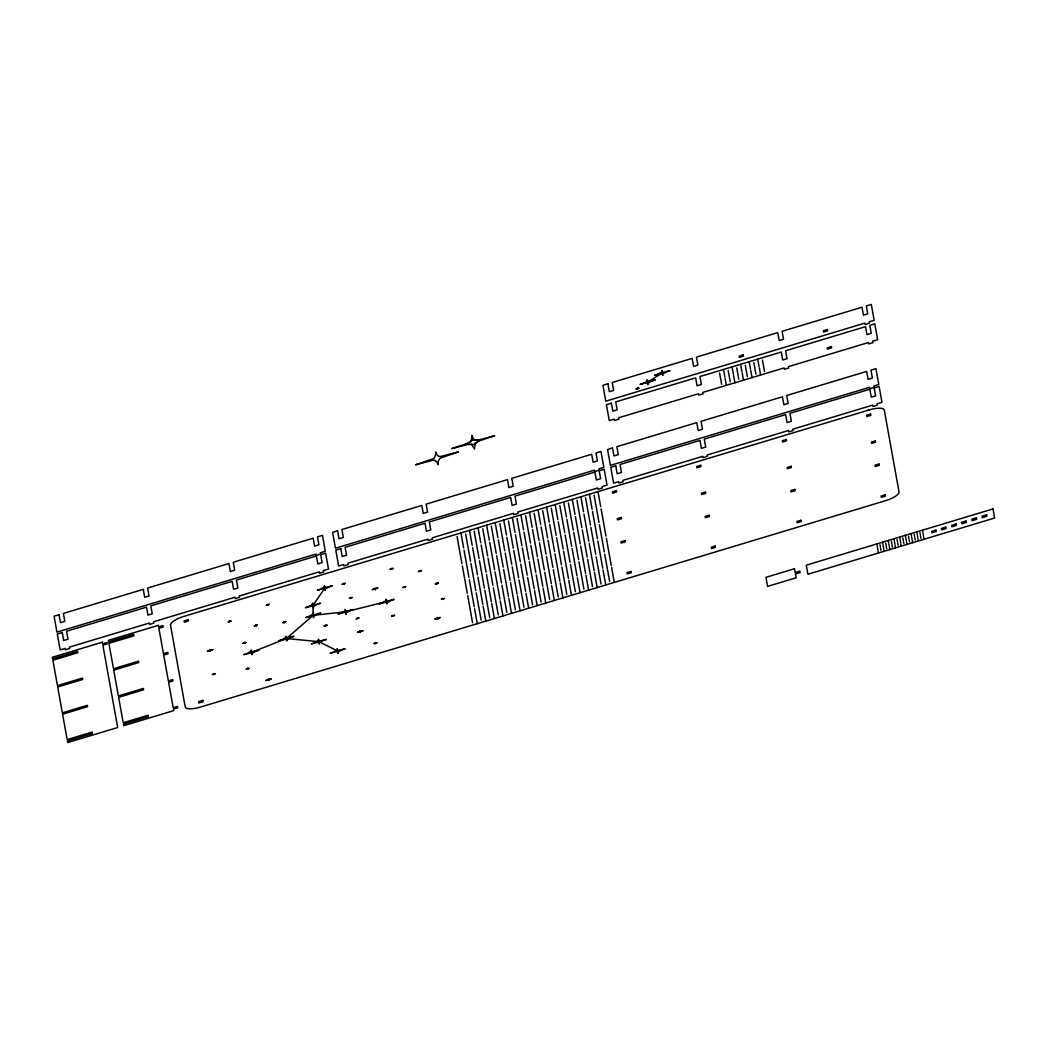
<?xml version="1.0" encoding="UTF-8"?>
<svg xmlns="http://www.w3.org/2000/svg" width="1047" height="1047" viewBox="0 0 1047 1047"><rect width="100%" height="100%" fill="white"/><g stroke="black" fill="none" stroke-linecap="round" stroke-linejoin="round"><path stroke-width="1.5" d="M346.086 612.848L350.418 610.362A34.459 10.575 -17.5 0 1 353.153 609.511A29.525 9.057 -17.5 0 1 349.266 610.61L346.492 611.095L345.484 610.231A34.459 10.575 -17.5 0 1 345.222 609.38A29.525 9.057 -17.5 0 1 345.235 610.676L340.89 613.176A34.459 10.575 -17.5 0 1 338.155 614.026A29.525 9.057 -17.5 0 1 342.042 612.927L344.816 612.443L345.824 613.32A34.459 10.575 -17.5 0 1 346.073 614.157M647.046 381.252L642.753 383.608A34.459 10.575 -17.5 0 1 640.018 384.458A29.525 9.057 -17.5 0 1 643.905 383.372L646.68 382.875L647.687 383.752A34.459 10.575 -17.5 0 1 647.936 384.589A29.525 9.057 -17.5 0 1 647.936 383.294L652.281 380.807A34.459 10.575 -17.5 0 1 655.016 379.956M661.966 371.855L657.634 374.342A34.459 10.575 -17.5 0 1 654.912 375.192M324.858 587.995L312.948 605.454L313.184 615.335L286.368 638.526L251.542 652.36M209.701 650.449L209.544 650.54A6.963 2.133 -17.5 0 1 207.568 651.208L207.385 651.286M268.32 679.608L268.176 679.699A7.525 2.303 -17.5 0 1 265.951 680.471M375.389 588.885L375.651 588.715A6.963 2.133 -17.5 0 1 377.587 588.061L377.771 587.995M360.495 631.642L360.77 631.472A7.525 2.303 -17.5 0 1 362.89 630.765M437.882 618.371L438.143 618.201A6.963 2.133 -17.5 0 1 440.08 617.547L440.264 617.481M647.517 382.207L662.398 372.941M636.053 388.987L636.249 388.934A3.586 1.099 -17.5 0 1 637.243 388.673M390.073 569.293L390.269 569.228A3.586 1.099 -17.5 0 1 391.264 568.966M391.866 568.704A3.586 1.099 -17.5 0 0 392.874 568.429L393.07 568.39M345.065 583.375L344.973 583.401A3.586 1.099 -17.5 0 1 343.966 583.663A3.874 1.191 -17.5 0 1 345.065 583.388L345.17 583.349M229.777 621.355A3.586 1.099 -17.5 0 0 230.772 621.093L230.981 621.041M418.46 571.505L418.656 571.453A3.586 1.099 -17.5 0 1 419.664 571.191M372.379 589.618L372.732 589.513A6.452 1.976 -17.5 0 1 374.525 589.042L374.8 589.055M254.29 625.975L254.486 625.923A3.586 1.099 -17.5 0 1 255.481 625.661A3.874 1.191 -17.5 0 1 254.382 625.936M257.287 625.072L257.182 625.111A3.874 1.191 -17.5 0 0 256.096 625.478A3.586 1.099 -17.5 0 0 257.091 625.124M351.033 597.811A3.586 1.099 -17.5 0 0 352.028 597.536L352.224 597.484M282.86 622.69L283.056 622.625A3.586 1.099 -17.5 0 1 284.064 622.363A3.874 1.191 -17.5 0 1 282.965 622.651M402.951 587.472L403.147 587.406A3.586 1.099 -17.5 0 1 404.142 587.158A3.874 1.191 -17.5 0 1 403.043 587.432M212.79 649.65L212.436 649.755A6.452 1.976 -17.5 0 1 210.63 650.226L210.382 650.226M438.313 583.035L438.209 583.061A3.586 1.099 -17.5 0 1 437.214 583.323A3.874 1.191 -17.5 0 1 438.313 583.048L438.405 583.009M242.93 643.329L243.126 643.264A3.586 1.099 -17.5 0 1 244.134 643.015M324.099 626.054L324.295 625.988A3.586 1.099 -17.5 0 1 325.303 625.726M325.905 625.465A3.586 1.099 -17.5 0 0 326.9 625.203L327.096 625.151M357.734 618.345A3.874 1.191 -17.5 0 1 358.82 617.992L358.912 617.952M443.012 598.792A3.586 1.099 -17.5 0 0 444.007 598.531L444.203 598.478M393.384 615.741A3.874 1.191 -17.5 0 1 394.47 615.387L394.562 615.348M434.871 619.104L435.225 618.999A6.452 1.976 -17.5 0 1 437.018 618.528L437.293 618.541M375.729 643.067A3.874 1.191 -17.5 0 1 376.815 642.714L376.907 642.675M377.587 588.048L377.417 588.1A6.452 1.976 -17.5 0 1 375.611 588.571L375.35 588.558A6.963 2.133 -17.5 0 1 374.97 587.995L374.931 588.061A6.452 1.976 -17.5 0 1 374.813 588.702L374.525 588.872A6.963 2.133 -17.5 0 1 372.549 589.553M358.715 618.018L358.82 617.979A3.586 1.099 -17.5 0 1 357.721 618.267M394.366 615.4L394.47 615.374A3.586 1.099 -17.5 0 1 393.371 615.662M440.08 617.534L439.91 617.586A6.452 1.976 -17.5 0 1 438.117 618.057L437.842 618.044A7.525 2.303 -17.5 0 1 437.463 617.429M376.711 642.727L376.815 642.701A3.586 1.099 -17.5 0 1 375.716 642.989M386.579 601.632L345.654 611.775L313.184 615.335M359.919 631.799L359.631 631.812A7.525 2.303 -17.5 0 0 357.498 632.388M268.948 679.424L269.21 679.411A7.525 2.303 -17.5 0 0 271.343 678.849A7.525 2.303 -17.5 0 0 269.223 679.568L269.027 679.699A7.525 2.303 -17.5 0 0 268.857 680.511A7.525 2.303 -17.5 0 0 268.477 679.909L268.176 679.922A7.525 2.303 -17.5 0 0 265.964 680.498M286.368 638.526L318.851 641.654L337.658 651.012M286.538 640.07L285.53 639.193L282.755 639.691A29.525 9.057 -17.5 0 0 278.868 640.79A34.459 10.575 -17.5 0 0 281.604 639.926L285.923 637.44A29.525 9.057 -17.5 0 0 285.91 636.144A34.459 10.575 -17.5 0 0 286.184 636.982L287.205 637.859L289.98 637.361A29.525 9.057 -17.5 0 0 293.854 636.262A34.459 10.575 -17.5 0 0 291.131 637.126L286.799 639.612A29.525 9.057 -17.5 0 0 286.813 640.895A34.459 10.575 -17.5 0 0 286.538 640.07M420.056 571.531L420.043 571.505A3.586 1.099 -17.5 0 1 420.056 571.269M404.364 586.542L404.364 586.608A3.586 1.099 -17.5 0 1 404.351 586.804M375.219 589.605L375.232 589.67A6.452 1.976 -17.5 0 1 375.323 588.911M360.037 630.7L360.05 630.817A6.452 1.976 -17.5 0 1 359.932 631.446L359.645 631.629A7.525 2.303 -17.5 0 1 357.498 632.349M360.338 632.414L360.338 632.362A6.452 1.976 -17.5 0 1 360.443 631.668M343.756 584.278L343.743 584.252A3.586 1.099 -17.5 0 1 343.756 584.017M255.874 626.001L255.861 625.975A3.586 1.099 -17.5 0 1 255.874 625.74M247.668 669.19L247.655 669.164A3.586 1.099 -17.5 0 1 247.668 668.928M229.385 621.015L229.398 621.08A3.874 1.191 -17.5 0 0 229.45 621.185M229.555 621.944L229.568 621.97A3.874 1.191 -17.5 0 0 229.502 621.8A3.586 1.099 -17.5 0 1 229.568 621.709M213.837 673.601L213.85 673.653A3.586 1.099 -17.5 0 1 213.837 673.849M922.486 530.175L922.891 532.426M923.101 533.564L923.506 535.815M923.716 536.993L924.121 539.244M919.933 532.727L920.339 534.978M920.549 536.116L920.954 538.367M916.779 531.889L917.185 534.14M917.394 535.279L917.787 537.53M918.01 538.721L918.415 540.959M914.227 534.441L914.633 536.692M914.842 537.844L915.248 540.095M911.073 533.617L911.466 535.855M911.675 537.006L912.081 539.257M912.29 540.435L912.696 542.686M908.521 536.169L908.927 538.42M909.123 539.558L909.529 541.809M905.354 535.331L905.76 537.582M905.969 538.721L906.375 540.972M906.584 542.15L906.99 544.401M902.802 537.883L903.208 540.134M903.417 541.286L903.823 543.537M899.648 537.046L900.054 539.297M900.263 540.448L900.656 542.699M900.878 543.877L901.284 546.128M897.096 539.611L897.501 541.862M897.711 543L898.117 545.251M893.942 538.773L894.347 541.024M894.544 542.163L894.949 544.414M895.159 545.592L895.565 547.843M891.39 541.325L891.795 543.576M891.992 544.728L892.397 546.979M888.222 540.488L888.628 542.739M888.838 543.89L889.243 546.141M889.453 547.319L889.858 549.57M885.67 543.053L886.076 545.304M886.286 546.442L886.691 548.693M882.516 542.215L882.922 544.466M883.131 545.605L883.537 547.856M883.747 549.034L884.152 551.285M879.964 544.767L880.37 547.018M880.579 548.157L880.985 550.408M876.81 543.93L877.216 546.181M877.412 547.332L877.818 549.57M878.027 550.761L878.433 553.012M762.438 360.116L764.48 371.463M757.74 359.134L759.049 366.398M759.297 367.759L760.606 375.022M753.866 362.694L755.908 374.041M749.181 361.712L750.49 368.976M750.725 370.337L752.034 377.601M745.307 365.272L747.349 376.619M740.609 364.291L741.917 371.554M742.166 372.915L743.475 380.179M736.735 367.85L738.776 379.197M732.049 366.882L733.358 374.145M733.594 375.493L734.902 382.757M728.175 370.429L730.217 381.775M723.477 369.46L724.786 376.724M725.034 378.072L726.343 385.348M719.603 373.02L721.645 384.354M597.981 491.645L600.677 506.617M601.083 508.894L605.977 536.116M606.383 538.38L611.291 565.616M611.618 567.422L614.314 582.394M594.107 495.205L599.002 522.427M599.408 524.704L604.315 551.926M604.721 554.19L609.616 581.425M589.409 494.223L592.105 509.195M592.51 511.473L597.418 538.695M597.824 540.959L602.719 568.194M603.046 570L605.742 584.985M585.535 497.783L590.443 525.018M590.848 527.282L595.743 554.504M596.149 556.782L601.057 584.004M580.849 496.802L583.545 511.787M583.951 514.051L588.846 541.273M589.252 543.55L594.159 570.772M594.487 572.591L597.183 587.563M576.976 500.361L581.87 527.596M582.276 529.861L587.184 557.083M587.589 559.36L592.484 586.582M572.277 499.393L574.973 514.365M575.379 516.629L580.287 543.851M580.692 546.128L585.587 573.35M585.914 575.169L588.61 590.142M568.403 502.953L573.311 530.175M573.717 532.439L578.611 559.661M579.017 561.938L583.925 589.16M563.718 501.971L566.414 516.943M566.82 519.207L571.714 546.442M572.133 548.707L577.028 575.929M577.355 577.748L580.051 592.72M559.844 505.531L564.739 532.753M565.144 535.017L570.052 562.252M570.458 564.516L575.353 591.738M555.146 504.549L557.842 519.521M558.26 521.786L563.155 549.021M563.561 551.285L568.456 578.507M568.783 580.326L571.479 595.298M551.272 508.109L556.179 535.331M556.585 537.608L561.48 564.83M561.886 567.094L566.793 594.316M546.586 507.128L549.282 522.1M549.688 524.377L554.583 551.599M555.002 553.863L559.896 581.098M560.224 582.904L562.92 597.876M542.712 510.687L547.607 537.909M548.013 540.187L552.921 567.409M553.326 569.673L558.221 596.908M538.027 509.706L540.71 524.678M541.129 526.955L546.024 554.177M546.429 556.441L551.324 583.676M551.651 585.482L554.347 600.468M534.14 513.266L539.048 540.501M539.454 542.765L544.348 569.987M544.754 572.264L549.662 599.486M529.455 512.284L532.151 527.269M532.557 529.533L537.451 556.755M537.87 559.033L542.765 586.255M543.092 588.074L545.788 603.046M525.581 515.844L530.476 543.079M530.881 545.343L535.789 572.565M536.195 574.842L541.09 602.064M520.896 514.875L523.579 529.847M523.997 532.112L528.892 559.334M529.298 561.611L534.192 588.833M534.52 590.652L537.216 605.624M517.022 518.435L521.916 545.657M522.322 547.921L527.217 575.143M527.623 577.421L532.53 604.643M512.323 517.454L515.019 532.426M515.425 534.69L520.32 561.925M520.739 564.189L525.633 591.411M525.96 593.23L528.656 608.202M508.449 521.013L513.344 548.235M513.763 550.5L518.658 577.735M519.063 579.999L523.958 607.221M503.764 520.032L506.447 535.004M506.866 537.268L511.761 564.503M512.166 566.767L517.061 593.989M517.388 595.808L520.084 610.781M499.89 523.592L504.785 550.814M505.191 553.091L510.085 580.313M510.504 582.577L515.399 609.799M495.192 522.61L497.888 537.582M498.293 539.859L503.188 567.081M503.607 569.346L508.502 596.581M508.829 598.387L511.525 613.359M491.318 526.17L496.213 553.392M496.631 555.669L501.526 582.891M501.932 585.155L506.827 612.39M486.633 525.188L489.329 540.16M489.734 542.438L494.629 569.66M495.035 571.924L499.929 599.159M500.257 600.965L502.953 615.95M482.759 528.748L487.653 555.983M488.059 558.247L492.954 585.469M493.373 587.747L498.267 614.969M478.06 527.767L480.756 542.752M481.162 545.016L486.07 572.238M486.475 574.515L491.37 601.737M491.697 603.556L494.393 618.528M474.186 531.326L479.081 558.561M479.5 560.826L484.395 588.048M484.8 590.325L489.695 617.547M469.501 530.358L472.197 545.33M472.603 547.594L477.497 574.816M477.903 577.093L482.811 604.315M483.125 606.134L485.821 621.107M465.627 533.918L470.522 561.14M470.928 563.404L475.822 590.626M476.241 592.903L481.136 620.125M460.929 532.936L463.625 547.908M464.03 550.172L468.938 577.407M469.344 579.672L474.239 606.894M474.566 608.713L477.262 623.685M457.055 536.496L461.949 563.718M462.368 565.982L467.263 593.217M467.669 595.481L472.563 622.703M391.486 568.416L391.486 568.39A3.874 1.191 -17.5 0 0 391.539 568.521A3.586 1.099 -17.5 0 1 391.473 568.613M325.525 625.19L325.525 625.151A3.874 1.191 -17.5 0 0 325.578 625.281A3.586 1.099 -17.5 0 1 325.512 625.386M437.777 619.13A7.525 2.303 -17.5 0 1 437.803 618.411M437.358 617.455A7.525 2.303 -17.5 0 1 437.319 618.175L437.018 618.358A6.963 2.133 -17.5 0 1 435.042 619.039M437.384 618.528A7.525 2.303 -17.5 0 1 437.672 619.17M362.877 630.726A7.525 2.303 -17.5 0 1 360.731 631.328L360.469 631.315A6.963 2.133 -17.5 0 1 360.089 630.752M359.998 631.799A6.963 2.133 -17.5 0 1 360.286 632.375M268.83 679.438A7.525 2.303 -17.5 0 1 268.542 678.796M268.451 678.836A7.525 2.303 -17.5 0 1 268.412 679.555M325.918 625.543A3.874 1.191 -17.5 0 1 327.004 625.19M325.29 625.648A3.874 1.191 -17.5 0 1 324.204 626.014M325.63 625.91A3.874 1.191 -17.5 0 1 325.656 626.054L325.682 626.08A3.586 1.099 -17.5 0 1 325.696 625.818M436.887 583.14A3.874 1.191 -17.5 0 1 436.861 583.009L436.835 583.048A3.586 1.099 -17.5 0 1 436.821 583.244M247.262 668.771A4.175 1.283 -17.5 0 1 246.084 669.164A4.175 1.283 -17.5 0 1 247.275 668.85M419.651 571.112A3.874 1.191 -17.5 0 1 418.564 571.466M375.376 642.806A4.175 1.283 -17.5 0 1 375.35 642.636A4.175 1.283 -17.5 0 1 375.323 642.91M393.044 615.492A3.874 1.191 -17.5 0 1 393.018 615.348L392.991 615.387A3.586 1.099 -17.5 0 1 392.978 615.584M391.251 568.887A3.874 1.191 -17.5 0 1 390.165 569.254M391.591 569.149A3.874 1.191 -17.5 0 1 391.617 569.293L391.657 569.306A3.586 1.099 -17.5 0 1 391.657 569.058M391.879 568.783A3.874 1.191 -17.5 0 1 392.965 568.416M244.056 654.624A34.459 10.575 -17.5 0 0 246.778 653.76L251.11 651.273A29.525 9.057 -17.5 0 0 251.097 649.991A34.459 10.575 -17.5 0 0 251.372 650.815L252.379 651.692L255.167 651.195A29.525 9.057 -17.5 0 0 259.041 650.095A34.459 10.575 -17.5 0 0 256.319 650.959L251.987 653.446A29.525 9.057 -17.5 0 0 252 654.741A34.459 10.575 -17.5 0 0 251.725 653.904L250.626 653.027L247.93 653.524A29.525 9.057 -17.5 0 0 244.056 654.624M661.979 371.855A29.525 9.057 -17.5 0 0 661.953 370.559A34.459 10.575 -17.5 0 0 662.228 371.397L663.235 372.261L666.023 371.777A29.525 9.057 -17.5 0 0 669.897 370.677A34.459 10.575 -17.5 0 0 667.175 371.541L662.882 373.897A29.525 9.057 -17.5 0 0 662.856 375.31A34.459 10.575 -17.5 0 0 662.581 374.486L661.482 373.609L658.785 374.106A29.525 9.057 -17.5 0 0 654.912 375.206M637.845 388.398A3.586 1.099 -17.5 0 0 638.84 388.136L639.05 388.084A3.874 1.191 -17.5 0 0 637.859 388.476M637.518 388.228A4.175 1.283 -17.5 0 1 637.492 388.057M637.427 388.071A4.175 1.283 -17.5 0 1 637.453 388.319M637.23 388.594A3.874 1.191 -17.5 0 1 636.144 388.947M637.571 388.843A4.175 1.283 -17.5 0 1 637.597 389.026M637.662 389A4.175 1.283 -17.5 0 1 637.636 388.751M655.016 379.943A29.525 9.057 -17.5 0 1 651.129 381.043L648.355 381.54L647.347 380.663A34.459 10.575 -17.5 0 1 647.098 379.825A29.525 9.057 -17.5 0 1 647.098 381.121M346.099 614.144A29.525 9.057 -17.5 0 1 346.073 612.861M404.757 586.961A3.874 1.191 -17.5 0 1 405.843 586.608L405.752 586.621A3.586 1.099 -17.5 0 1 404.744 586.883M404.469 587.328A3.874 1.191 -17.5 0 1 404.495 587.472L404.535 587.498A3.586 1.099 -17.5 0 1 404.535 587.236M343.638 583.493A3.874 1.191 -17.5 0 1 343.612 583.349L343.586 583.388A3.586 1.099 -17.5 0 1 343.573 583.585M229.385 621.08A3.586 1.099 -17.5 0 1 229.385 621.277M229.162 621.552A3.874 1.191 -17.5 0 1 228.076 621.905L228.167 621.892A3.586 1.099 -17.5 0 1 229.175 621.63M229.79 621.434A3.874 1.191 -17.5 0 1 230.877 621.08M443.025 598.871A3.874 1.191 -17.5 0 1 444.111 598.518M442.672 598.622A4.175 1.283 -17.5 0 1 442.645 598.452M442.593 598.465A4.175 1.283 -17.5 0 1 442.619 598.714M442.384 598.989A3.874 1.191 -17.5 0 1 441.31 599.342A3.586 1.099 -17.5 0 1 442.41 599.067M442.737 599.237A4.175 1.283 -17.5 0 1 442.763 599.421M442.816 599.394A4.175 1.283 -17.5 0 1 442.789 599.146M244.37 642.387A4.175 1.283 -17.5 0 0 244.409 642.57A4.175 1.283 -17.5 0 0 244.317 642.413M244.121 642.937A3.874 1.191 -17.5 0 1 243.035 643.29M244.461 643.185A4.175 1.283 -17.5 0 1 244.488 643.355M244.553 643.342A4.175 1.283 -17.5 0 1 244.514 643.094M351.046 597.889A3.874 1.191 -17.5 0 1 352.119 597.523M350.693 597.628A4.175 1.283 -17.5 0 1 350.666 597.457M350.614 597.471A4.175 1.283 -17.5 0 1 350.64 597.719M350.405 597.994A3.874 1.191 -17.5 0 1 349.332 598.347L349.423 598.334A3.586 1.099 -17.5 0 1 350.418 598.073M350.758 598.243A4.175 1.283 -17.5 0 1 350.784 598.426M350.837 598.4A4.175 1.283 -17.5 0 1 350.81 598.151M357.393 618.096A3.874 1.191 -17.5 0 1 357.367 617.952L357.341 617.992A3.586 1.099 -17.5 0 1 357.328 618.188M357.106 618.463A3.874 1.191 -17.5 0 1 356.019 618.816L356.111 618.803A3.586 1.099 -17.5 0 1 357.119 618.541M357.446 618.712A3.874 1.191 -17.5 0 1 357.472 618.856L357.498 618.882A3.586 1.099 -17.5 0 1 357.511 618.62M267.652 604.472A3.874 1.191 -17.5 0 1 267.626 604.328L267.6 604.368A3.586 1.099 -17.5 0 1 267.587 604.564M267.365 604.839A4.175 1.283 -17.5 0 1 266.174 605.218A4.175 1.283 -17.5 0 1 267.378 604.904M267.705 605.087A3.874 1.191 -17.5 0 1 267.731 605.231L267.757 605.192A3.586 1.099 -17.5 0 1 267.77 604.996M212.606 649.729A6.963 2.133 -17.5 0 0 210.656 650.37L210.421 650.527A7.525 2.303 -17.5 0 0 210.29 651.313A7.525 2.303 -17.5 0 0 209.91 650.711L209.609 650.711A6.452 1.976 -17.5 0 0 207.738 651.195M210.264 650.226A7.525 2.303 -17.5 0 1 209.976 649.598M209.884 649.624A7.525 2.303 -17.5 0 1 209.845 650.357M374.878 589.055A6.963 2.133 -17.5 0 1 375.166 589.618M284.391 622.546A4.175 1.283 -17.5 0 1 284.418 622.716M284.483 622.703A4.175 1.283 -17.5 0 1 284.457 622.455M435.932 453.299L434.623 457.552A4.476 1.374 -17.5 0 1 432.346 459.044L415.567 464.803L432.581 460.379A4.476 1.374 -17.5 0 1 435.146 460.418C441.546 466.19 435.408 466.242 439.321 459.149A4.476 1.374 -17.5 0 1 441.612 457.657L458.39 451.898L441.363 456.322A4.476 1.374 -17.5 0 1 438.811 456.283C436.442 456.23 435.434 449.385 435.932 453.299M472.158 437.005L470.718 441.559L466.072 444.334L471.726 444.412L474.435 448.98L475.299 443.339L480.351 440.028L475.233 440.198L473.323 438.745L471.988 435.369L472.158 437.005M472.799 439.91L467.76 443.221L451.794 448.626L467.957 444.36L473.624 444.452L478.662 441.127L494.629 435.722L478.466 440.002L472.799 439.91M312.516 604.381L308.184 606.854A34.459 10.575 -17.5 0 1 305.449 607.718A29.525 9.057 -17.5 0 1 309.336 606.619L312.111 606.134L313.118 606.998A34.459 10.575 -17.5 0 1 313.367 607.836A29.525 9.057 -17.5 0 1 313.367 606.553L317.712 604.054A34.459 10.575 -17.5 0 1 320.447 603.203A29.525 9.057 -17.5 0 1 316.56 604.302L313.786 604.786L312.844 604.027A34.459 10.575 -17.5 0 1 312.53 603.072A29.525 9.057 -17.5 0 1 312.53 604.368M312.739 614.249L308.42 616.735A34.459 10.575 -17.5 0 1 305.685 617.586A29.525 9.057 -17.5 0 1 309.572 616.487L312.346 616.002L313.354 616.879A34.459 10.575 -17.5 0 1 313.603 617.717A29.525 9.057 -17.5 0 1 313.603 616.421L317.948 613.935A34.459 10.575 -17.5 0 1 320.683 613.071A29.525 9.057 -17.5 0 1 316.796 614.17L314.1 614.668L313.014 613.791A34.459 10.575 -17.5 0 1 312.765 612.953A29.525 9.057 -17.5 0 1 312.765 614.249M324.413 586.922L320.094 589.396A34.459 10.575 -17.5 0 1 317.359 590.259A29.525 9.057 -17.5 0 1 321.246 589.16L324.02 588.676L325.028 589.54A34.459 10.575 -17.5 0 1 325.277 590.377A29.525 9.057 -17.5 0 1 325.277 589.081L329.622 586.595A34.459 10.575 -17.5 0 1 332.357 585.744A29.525 9.057 -17.5 0 1 328.47 586.844L325.774 587.341L324.688 586.451A34.459 10.575 -17.5 0 1 324.439 585.613A29.525 9.057 -17.5 0 1 324.439 586.909M318.406 640.568L314.087 643.054A34.459 10.575 -17.5 0 1 311.352 643.905A29.525 9.057 -17.5 0 1 315.239 642.819L318.013 642.321L319.021 643.198A34.459 10.575 -17.5 0 1 319.27 644.036A29.525 9.057 -17.5 0 1 319.27 642.74L323.615 640.254A34.459 10.575 -17.5 0 1 326.35 639.403A29.525 9.057 -17.5 0 1 322.463 640.489L319.688 640.986L318.681 640.11A34.459 10.575 -17.5 0 1 318.432 639.272A29.525 9.057 -17.5 0 1 318.432 640.568M337.226 649.925L332.894 652.412A34.459 10.575 -17.5 0 1 330.171 653.263A29.525 9.057 -17.5 0 1 334.045 652.163L336.833 651.679L337.828 652.556A34.459 10.575 -17.5 0 1 338.089 653.393A29.525 9.057 -17.5 0 1 338.076 652.098L342.434 649.611A34.459 10.575 -17.5 0 1 345.157 648.76A29.525 9.057 -17.5 0 1 341.27 649.847L338.495 650.344L337.487 649.467A34.459 10.575 -17.5 0 1 337.239 648.63A29.525 9.057 -17.5 0 1 337.239 649.925M386.147 600.559L381.815 603.033A34.459 10.575 -17.5 0 1 379.079 603.897A29.525 9.057 -17.5 0 1 382.966 602.797L385.741 602.313L386.749 603.177A34.459 10.575 -17.5 0 1 386.997 604.027A29.525 9.057 -17.5 0 1 386.997 602.732L391.342 600.232A34.459 10.575 -17.5 0 1 394.078 599.381A29.525 9.057 -17.5 0 1 390.191 600.481L387.416 600.965L386.408 600.088A34.459 10.575 -17.5 0 1 386.16 599.25A29.525 9.057 -17.5 0 1 386.16 600.546M342.264 584.226L342.173 584.252A3.874 1.191 -17.5 0 0 343.351 583.86A3.586 1.099 -17.5 0 0 342.369 584.2L342.264 584.226M421.47 570.602L421.274 570.667A3.586 1.099 -17.5 0 1 420.266 570.929A3.874 1.191 -17.5 0 1 421.365 570.641M285.857 621.787L285.661 621.839A3.586 1.099 -17.5 0 1 284.666 622.101A3.874 1.191 -17.5 0 1 285.766 621.826M435.513 583.873L435.408 583.912A3.874 1.191 -17.5 0 0 436.599 583.506A3.586 1.099 -17.5 0 0 435.617 583.86L435.513 583.873M245.927 642.426L245.731 642.478A3.586 1.099 -17.5 0 1 244.736 642.74A3.874 1.191 -17.5 0 1 245.836 642.465M391.67 616.225L391.565 616.251A3.874 1.191 -17.5 0 0 392.756 615.858A3.586 1.099 -17.5 0 0 391.761 616.199L391.67 616.225M374.015 643.539L373.91 643.578A3.874 1.191 -17.5 0 0 375.088 643.172A3.586 1.099 -17.5 0 0 374.106 643.525L374.015 643.539M607.901 383.778L602.915 385.283L605.781 401.171L864.874 323.117L865.123 324.478L869.429 323.183L869.18 321.809L874.166 320.317L871.3 304.428L866.327 305.933L867.754 313.878L863.448 315.173L862.008 307.229L782.096 331.297L783.522 339.241L779.217 340.55L777.79 332.606L696.438 357.106L697.865 365.05L693.559 366.345L692.132 358.401L612.22 382.482L613.647 390.426L609.328 391.722L607.901 383.778M743.134 354.92L739.143 356.124L739.365 357.393L743.37 356.189L743.134 354.92M827.366 329.543L823.374 330.747L823.596 332.03L827.601 330.826L827.366 329.543M611.396 403.226L606.422 404.718L609.275 420.606L614.262 419.101L614.51 420.475L618.816 419.18L618.568 417.805L698.493 393.737L698.729 395.099L703.047 393.803L702.799 392.429L784.138 367.929L784.386 369.303L788.705 367.994L788.456 366.633L868.369 342.552L868.617 343.926L872.923 342.631L872.674 341.257L877.661 339.752L874.808 323.863L869.821 325.368L871.248 333.312L866.942 334.608L865.516 326.664L785.59 350.745L787.03 358.689L782.711 359.985L781.284 352.041L699.946 376.554L701.372 384.485L697.053 385.793L695.627 377.849L615.715 401.917L617.141 409.861L612.835 411.17L611.396 403.226M831.41 346.557L827.261 347.8L827.496 349.122L831.645 347.879L831.41 346.557M59.064 614.72L54.078 616.225L56.931 632.113L316.024 554.059L316.273 555.433L320.578 554.125L320.343 552.764L325.316 551.259L322.463 535.37L317.477 536.875L318.903 544.82L314.597 546.115L313.171 538.171L233.259 562.252L234.685 570.196L230.366 571.492L228.94 563.548L147.601 588.048L149.027 595.992L144.708 597.287L143.282 589.356L63.37 613.424L64.796 621.368L60.49 622.664L59.064 614.72M337.579 530.816L332.593 532.321L335.459 548.209L594.552 470.155L594.801 471.516L599.106 470.221L598.858 468.847L603.844 467.355L600.978 451.466L596.005 452.971L597.431 460.916L593.125 462.211L591.686 454.267L511.774 478.335L513.2 486.279L508.894 487.588L507.468 479.644L426.116 504.144L427.542 512.088L423.237 513.383L421.81 505.439L341.885 529.52L343.324 537.464L339.006 538.76L337.579 530.816M612.534 447.985L607.548 449.49L610.414 465.378L869.507 387.325L869.743 388.686L874.062 387.39L873.813 386.016L878.799 384.524L875.933 368.636L870.96 370.141L872.387 378.085L868.068 379.38L866.641 371.436L786.729 395.504L788.155 403.448L783.85 404.757L782.41 396.813L701.071 421.313L702.498 429.257L698.192 430.553L696.765 422.608L616.84 446.689L618.267 454.634L613.961 455.929L612.534 447.985M62.257 632.532L57.284 634.037L60.137 649.925L65.123 648.42L65.372 649.794L69.678 648.486L69.429 647.125L149.355 623.044L149.59 624.418L153.909 623.122L153.66 621.748L234.999 597.235L235.248 598.609L239.567 597.313L239.318 595.939L319.23 571.871L319.479 573.233L323.785 571.937L323.536 570.563L328.522 569.071L325.669 553.182L320.683 554.674L322.11 562.619L317.804 563.927L316.377 555.983L236.452 580.051L237.891 587.995L233.573 589.291L232.146 581.36L150.807 605.86L152.234 613.804L147.915 615.099L146.488 607.155L66.576 631.236L68.003 639.18L63.697 640.476L62.257 632.532M340.785 548.628L335.799 550.12L338.665 566.008L343.638 564.516L343.887 565.877L348.206 564.582L347.957 563.207L427.87 539.14L428.118 540.514L432.424 539.205L432.175 537.844L513.527 513.331L513.776 514.705L518.082 513.41L517.833 512.035L597.758 487.954L597.994 489.329L602.313 488.033L602.064 486.659L607.051 485.154L604.184 469.278L599.211 470.77L600.638 478.715L596.319 480.01L594.892 472.079L514.98 496.147L516.407 504.091L512.101 505.387L510.661 497.443L429.322 521.956L430.749 529.9L426.443 531.195L425.017 523.251L345.091 547.332L346.531 555.263L342.212 556.572L340.785 548.628M615.741 465.797L610.754 467.289L613.607 483.177L618.594 481.685L618.842 483.047L623.148 481.751L622.913 480.377L702.825 456.309L703.074 457.67L707.379 456.374L707.131 455.013L788.483 430.5L788.718 431.874L793.037 430.579L792.788 429.205L872.701 405.124L872.949 406.498L877.268 405.202L877.02 403.828L881.993 402.323L879.14 386.448L874.153 387.94L875.593 395.884L871.274 397.179L869.848 389.235L789.935 413.316L791.362 421.26L787.043 422.556L785.616 414.612L704.278 439.125L705.704 447.069L701.398 448.365L699.959 440.421L620.046 464.488L621.473 472.433L617.167 473.741L615.741 465.797M869.219 409.927L183.984 616.369A14.92 4.581 -17.5 0 0 170.517 625.203L185.214 706.882A14.92 4.581 -17.5 0 0 200.304 707.118L885.553 500.688A14.92 4.581 -17.5 0 0 899.007 491.841L884.309 410.175A14.92 4.581 -17.5 0 0 869.219 409.927M102.331 642.204L52.35 657.267L52.638 658.851L77.622 651.326L77.871 652.687L52.887 660.225L57.454 685.615L82.438 678.09L82.687 679.464L57.703 686.989L62.349 712.85L87.346 705.312L87.582 706.686L62.598 714.211L67.165 739.614L92.162 732.089L92.398 733.463L67.414 740.988L67.702 742.572L117.683 727.521L102.868 645.161L107.174 643.866L106.925 642.492L102.619 643.787L102.331 642.204M158.359 625.334L108.378 640.384L108.652 641.968L133.65 634.443L133.898 635.817L108.901 643.342L113.482 668.745L138.466 661.22L138.714 662.581L113.717 670.119L118.376 695.967L143.36 688.442L143.609 689.816L118.625 697.341L123.193 722.744L148.177 715.219L148.425 716.58L123.441 724.105L123.716 725.689L173.697 710.638L173.422 709.055L177.728 707.759L177.48 706.385L173.174 707.68L168.606 682.278L172.912 680.982L172.663 679.608L168.358 680.916L163.698 655.056L168.017 653.76L167.769 652.386L163.45 653.681L158.882 628.279L163.201 626.983L162.952 625.622L158.634 626.917L158.359 625.334M188.264 619.641L184.115 620.897L184.351 622.206L188.499 620.963L188.264 619.641M616.461 490.663L612.469 491.868L612.691 493.15L616.696 491.946L616.461 490.663M700.692 465.3L696.7 466.504L696.922 467.773L700.927 466.569L700.692 465.3M786.349 439.491L782.345 440.695L782.58 441.965L786.572 440.761L786.349 439.491M870.581 414.115L866.576 415.319L866.811 416.588L870.803 415.384L870.581 414.115M621.277 517.44L617.285 518.645L617.508 519.914L621.512 518.71L621.277 517.44M705.508 492.064L701.516 493.268L701.739 494.537L705.743 493.333L705.508 492.064M791.166 466.268L787.174 467.472L787.396 468.742L791.388 467.538L791.166 466.268M875.397 440.892L871.392 442.096L871.628 443.365L875.619 442.161L875.397 440.892M624.902 540.605L620.91 541.809L621.133 543.079L625.138 541.875L624.902 540.605M709.133 515.229L705.128 516.433L705.364 517.702L709.356 516.498L709.133 515.229M794.791 489.42L790.786 490.624L791.022 491.894L795.013 490.69L794.791 489.42M879.009 464.057L875.017 465.261L875.24 466.53L879.244 465.326L879.009 464.057M202.83 700.417L198.694 701.66L198.93 702.982L203.066 701.739L202.83 700.417M631.001 571.44L626.996 572.644L627.232 573.913L631.223 572.709L631.001 571.44M715.232 546.063L711.227 547.267L711.463 548.536L715.454 547.332L715.232 546.063M800.876 520.267L796.885 521.471L797.107 522.741L801.112 521.537L800.876 520.267M885.108 494.891L881.116 496.095L881.338 497.364L885.33 496.16L885.108 494.891M794.503 568.717L765.946 577.329L767.582 586.399L796.139 577.8L795.445 573.992L800.091 572.604L799.829 571.125L795.183 572.526L794.503 568.717M993.014 508.921L806.282 565.184L807.904 574.253L994.65 518.003L993.014 508.921M966.015 521.026L961.526 522.374L961.774 523.801L966.276 522.453L966.015 521.026M976.406 517.859L971.838 519.233L972.1 520.686L976.668 519.312L976.406 517.859M986.575 514.797L981.942 516.197L982.204 517.676L986.85 516.276L986.575 514.797M935.939 530.122L931.66 531.405L931.895 532.766L936.188 531.483L935.939 530.122M945.742 527.151L941.397 528.46L941.646 529.847L945.991 528.539L945.742 527.151M956.107 524.024L951.684 525.358L951.932 526.759L956.356 525.424L956.107 524.024M436.992 583.938L436.992 583.899A3.874 1.191 -17.5 0 0 436.939 583.768A3.586 1.099 -17.5 0 0 437.005 583.86L436.992 583.899M419.886 570.615L419.873 570.576A3.586 1.099 -17.5 0 1 419.873 570.837A3.874 1.191 -17.5 0 1 419.912 570.602L419.886 570.641M393.149 616.277L393.149 616.238A3.874 1.191 -17.5 0 0 393.096 616.107A3.586 1.099 -17.5 0 0 393.162 616.199L393.149 616.238M255.704 625.085L255.704 625.046A3.586 1.099 -17.5 0 1 255.704 625.308A3.874 1.191 -17.5 0 1 255.73 625.072L255.704 625.111M247.498 668.274L247.498 668.235A3.586 1.099 -17.5 0 1 247.485 668.496A3.874 1.191 -17.5 0 1 247.524 668.261L247.498 668.3M214.007 674.543L214.007 674.517A3.874 1.191 -17.5 0 0 213.954 674.386A3.586 1.099 -17.5 0 0 214.02 674.477L214.007 674.517M343.743 584.252L343.743 584.213A3.874 1.191 -17.5 0 1 343.717 584.252M255.861 625.975L255.861 625.936A3.874 1.191 -17.5 0 1 255.848 625.975M247.655 669.164L247.655 669.125A3.874 1.191 -17.5 0 1 247.629 669.164M249.081 668.274A4.175 1.283 -17.5 0 0 247.89 668.667A4.175 1.283 -17.5 0 0 249.068 668.261M420.017 571.505A3.874 1.191 -17.5 0 0 419.991 571.361M375.467 643.604A4.175 1.283 -17.5 0 0 375.441 643.434A4.175 1.283 -17.5 0 0 375.52 643.591M404.391 586.569A3.874 1.191 -17.5 0 0 404.417 586.713M215.42 673.627A4.175 1.283 -17.5 0 0 214.242 674.019A4.175 1.283 -17.5 0 0 215.42 673.614M213.876 673.614A3.874 1.191 -17.5 0 0 213.902 673.758M212.423 674.517A4.175 1.283 -17.5 0 0 213.614 674.124A4.175 1.283 -17.5 0 0 212.436 674.53M269.171 604.341A4.175 1.283 -17.5 0 0 267.993 604.721A4.175 1.283 -17.5 0 0 269.171 604.315M284.313 621.748A4.175 1.283 -17.5 0 0 284.339 621.931A4.175 1.283 -17.5 0 0 284.247 621.774"/></g></svg>
